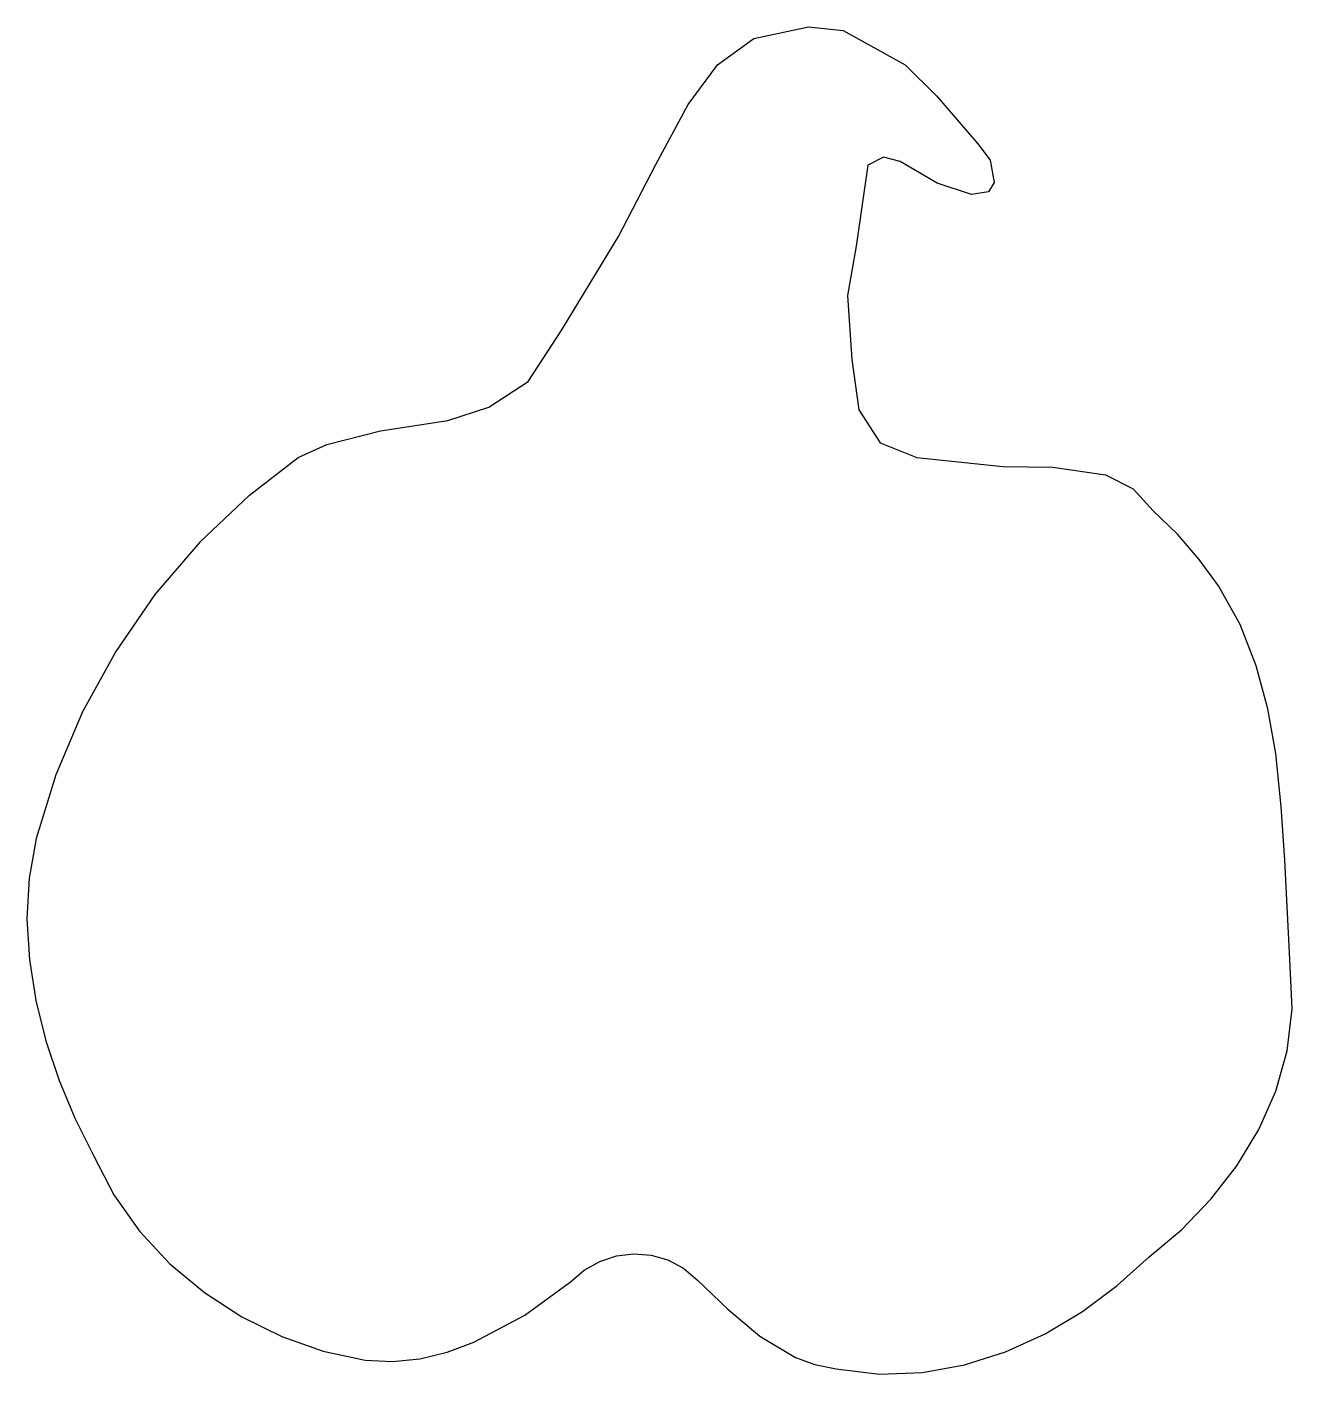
# Model space of a CAD drawing. Extents: x 0.1 to 69.8, y 0.1 to 74.3.
import ezdxf

# ---------------------------------------------------------------- set-up
doc = ezdxf.new("R2010")
doc.units = 0

msp = doc.modelspace()

# ---------------------------------------------------------------- linework, layer by layer
at = {"layer": 'Ebene 1'}
for p, q in [((40.1763, 73.69501), (43.18151, 74.33072)), ((43.18151, 74.33072), (45.08866, 74.13808)), ((38.17282, 72.25019), (40.1763, 73.69501)), ((45.08866, 74.13808), (48.49842, 72.25019)), ((36.55463, 70.05408), (38.17282, 72.25019)), ((48.49842, 72.25019), (50.23219, 70.53568)), ((50.23219, 70.53568), (52.50537, 67.89649)), ((34.76306, 66.7599), (36.55463, 70.05408)), ((52.50537, 67.89649), (53.17961, 66.99107)), ((47.30404, 67.16445), (46.45642, 66.72138)), ((48.22872, 66.91402), (47.30404, 67.16445)), ((50.27072, 65.71964), (48.22872, 66.91402)), ((53.17961, 66.99107), (53.41078, 65.75817)), ((32.72106, 62.79149), (34.76306, 66.7599)), ((46.45642, 66.72138), (45.80143, 62.25209)), ((52.15861, 65.10319), (50.27072, 65.71964)), ((53.41078, 65.75817), (53.10255, 65.2573)), ((53.10255, 65.2573), (52.15861, 65.10319)), ((29.600269, 57.64795), (32.72106, 62.79149)), ((45.80143, 62.25209), (45.31983, 59.53584)), ((45.31983, 59.53584), (45.57026, 56.0105)), ((27.731646, 54.79685), (29.600269, 57.64795)), ((45.57026, 56.0105), (45.95555, 53.23646)), ((25.574058, 53.39057), (27.731646, 54.79685)), ((23.32015, 52.65853), (25.574058, 53.39057)), ((45.95555, 53.23646), (47.13066, 51.42562)), ((16.651219, 51.3282), (19.599054, 52.08917)), ((19.599054, 52.08917), (23.32015, 52.65853)), ((15.062897, 50.61263), (16.651219, 51.3282)), ((47.13066, 51.42562), (49.1534, 50.61653)), ((12.393609, 48.54272), (15.062897, 50.61263)), ((49.1534, 50.61653), (53.89239, 50.11566)), ((53.89239, 50.11566), (56.64716, 50.07716)), ((56.64716, 50.07716), (59.53679, 49.65335)), ((59.53679, 49.65335), (61.05866, 48.88278)), ((12.393609, 48.54272), (9.65279, 45.96092)), ((61.05866, 48.88278), (62.17025, 47.68259)), ((63.50533, 46.3906), (62.17025, 47.68256)), ((64.70707, 44.99889), (63.50533, 46.3906)), ((9.65279, 45.96092), (7.184863, 43.06902)), ((65.7617, 43.54315), (64.70707, 44.99889)), ((7.184863, 43.06902), (5.019539, 39.92815)), ((66.95576, 41.4085), (65.7617, 43.54315)), ((67.84529, 39.14075), (66.95576, 41.4085)), ((5.019539, 39.92815), (3.186506, 36.59996)), ((68.48082, 36.76559), (67.84529, 39.14075)), ((3.186506, 36.59996), (1.71546, 33.14609)), ((68.91262, 34.3084), (68.48082, 36.76559)), ((69.2243, 31.39534), (68.91262, 34.3084)), ((1.71546, 33.14609), (0.636084, 29.62792)), ((69.40819, 28.44524), (69.2243, 31.39534)), ((0.636084, 29.62792), (0.247731, 27.44511)), ((69.70426, 22.59265), (69.40819, 28.44524)), ((0.247731, 27.44511), (0.1321, 25.21467)), ((0.132097, 25.21467), (0.264791, 22.96042)), ((0.264791, 22.96042), (0.621418, 20.70617)), ((69.81512, 20.24051), (69.70426, 22.59265)), ((0.621418, 20.70617), (1.17758, 18.47838)), ((69.53889, 17.94128), (69.81512, 20.24051)), ((1.17758, 18.47838), (1.908883, 16.29557)), ((68.91474, 15.72142), (69.53889, 17.94128)), ((1.908883, 16.29557), (2.790924, 14.18684)), ((67.98129, 13.60211), (68.91474, 15.72142)), ((2.790924, 14.18684), (3.799331, 12.16807)), ((66.77823, 11.60715), (67.98129, 13.60211)), ((3.799331, 12.16807), (4.912063, 10.00378)), ((65.34419, 9.76036), (66.77823, 11.60715)), ((4.912063, 10.00378), (6.330705, 8.00882)), ((63.71832, 8.08026), (65.34419, 9.76036)), ((6.330705, 8.00882), (8.010466, 6.20701)), ((61.93953, 6.5933), (63.71832, 8.08026)), ((32.60306, 6.63833), (33.55794, 6.7521)), ((33.55794, 6.75203), (34.51414, 6.68063)), ((34.51414, 6.68059), (35.43886, 6.41865)), ((8.010466, 6.20701), (9.906576, 4.62215)), ((30.82956, 5.86045), (31.68257, 6.33935)), ((31.68257, 6.33935), (32.60306, 6.63833)), ((35.43886, 6.41865), (36.29902, 5.96092)), ((36.29902, 5.96092), (37.06182, 5.31005)), ((60.18428, 5.0058), (61.93953, 6.5933)), ((27.556399, 3.38131), (30.07655, 5.20429)), ((30.07655, 5.20429), (30.82956, 5.86045)), ((37.06182, 5.31005), (38.7324, 3.71197)), ((9.906576, 4.62215), (11.974294, 3.27542)), ((58.26658, 3.57969), (60.18428, 5.0058)), ((38.7324, 3.71197), (40.49875, 2.21442)), ((11.974294, 3.27542), (14.168854, 2.19328)), ((24.748483, 1.88906), (27.556399, 3.38131)), ((56.21024, 2.35467), (58.26658, 3.57969)), ((54.04013, 1.35984), (56.21024, 2.35467)), ((14.168854, 2.19328), (16.445488, 1.39424)), ((23.274939, 1.34666), (24.748483, 1.88906)), ((40.49875, 2.21442), (42.45694, 1.04232)), ((16.445488, 1.39424), (18.759428, 0.90476)), ((18.759428, 0.90479), (20.265119, 0.82009)), ((20.265119, 0.82014), (21.775387, 0.97889)), ((21.775387, 0.97889), (23.274939, 1.34666)), ((42.45694, 1.04232), (43.53802, 0.65074)), ((51.78006, 0.63488), (54.04013, 1.35984)), ((43.53802, 0.65074), (44.70351, 0.42319)), ((44.70351, 0.42319), (47.08741, 0.13215)), ((47.08741, 0.13217), (49.45437, 0.21417)), ((49.45437, 0.21419), (51.78006, 0.63488))]:
    msp.add_line(p, q, dxfattribs=at)

doc.saveas('drawing.dxf')
